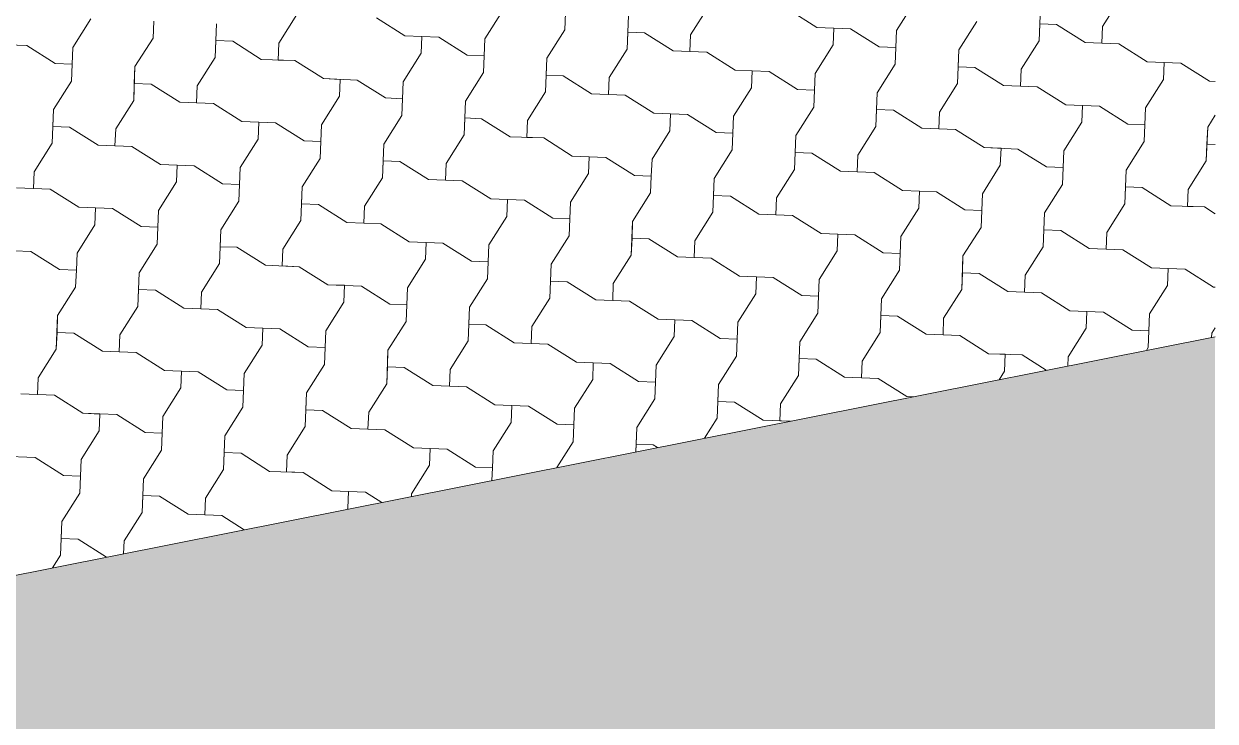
# Model space of a CAD drawing. Header units: metres. Extents: x -111189 to -108577, y -72951 to -72647.
# Drawn here: x -110723.061 to -110721.233, y -72941.344 to -72940.274 of the extents above; entities that cross this region are included whole.
import ezdxf

# ---------------------------------------------------------------- set-up
doc = ezdxf.new("R2010")
doc.units = ezdxf.units.M
doc.header["$MEASUREMENT"] = 0
doc.set_wipeout_variables(frame=1)
doc.linetypes.add('Dot & Dashed', pattern=[0.670278, 0.3175, -0.176389, 0, -0.176389])
doc.linetypes.add('Wipeout_Contour', pattern=[1, 0, -1])
for name, color, linetype in [('Planta Piso -1_1_0', 7, 'Continuous'), ('Planta Piso -1_1_01 - TERRENO PROPOSTO', 7, 'Continuous'), ('Planta Piso -1_1_02 - ESTRADAS', 7, 'Continuous'), ('Planta Piso -1_1_02 - PASSEIOS', 7, 'Continuous')]:
    doc.layers.add(name, color=color, linetype=linetype)

# ---------------------------------------------------------------- blocks, each defined once
blk = doc.blocks.new('*X139', base_point=(-110755.4355, -72968.689))
at = {"layer": 'Planta Piso -1_1_02 - PASSEIOS', "color": 253, "linetype": 'Continuous', "lineweight": 9, "ltscale": 1000}
for p, q in [((-110721.4054, -72940.2775), (-110721.3778, -72940.2337)), ((-110721.4054, -72940.2775), (-110721.3778, -72940.2337)), ((-110722.3539, -72940.2968), (-110722.3263, -72940.253)), ((-110722.0378, -72940.2903), (-110722.0101, -72940.2466)), ((-110722.0378, -72940.2903), (-110722.0101, -72940.2466)), ((-110721.8878, -72940.2514), (-110721.844, -72940.2791)), ((-110721.8878, -72940.2514), (-110721.844, -72940.2791)), ((-110721.7216, -72940.2839), (-110721.694, -72940.2401)), ((-110721.503, -72940.2995), (-110721.5009, -72940.2478)), ((-110721.5009, -72940.2478), (-110721.502, -72940.2736)), ((-110722.9863, -72940.3097), (-110722.9586, -72940.2659)), ((-110722.8631, -72940.2956), (-110722.8621, -72940.2697)), ((-110722.8631, -72940.2956), (-110722.8621, -72940.2697)), ((-110722.6701, -72940.3032), (-110722.6425, -72940.2595)), ((-110722.6701, -72940.3032), (-110722.6425, -72940.2595)), ((-110722.5201, -72940.2643), (-110722.4763, -72940.2919)), ((-110722.5201, -72940.2643), (-110722.4763, -72940.2919)), ((-110722.2308, -72940.2827), (-110722.2298, -72940.2568)), ((-110722.2308, -72940.2827), (-110722.2298, -72940.2568)), ((-110722.1353, -72940.3124), (-110722.1333, -72940.2607)), ((-110722.1333, -72940.2607), (-110722.1343, -72940.2865)), ((-110721.6261, -72940.3136), (-110721.5985, -72940.2698)), ((-110721.6261, -72940.3136), (-110721.5985, -72940.2698)), ((-110722.7676, -72940.3253), (-110722.7656, -72940.2735)), ((-110722.7656, -72940.2735), (-110722.7666, -72940.2994)), ((-110722.2584, -72940.3265), (-110722.2308, -72940.2827)), ((-110722.2584, -72940.3265), (-110722.2308, -72940.2827)), ((-110722.1353, -72940.3124), (-110722.1343, -72940.2865)), ((-110722.1084, -72940.2875), (-110722.1343, -72940.2865)), ((-110722.1084, -72940.2875), (-110722.0647, -72940.3152)), ((-110721.844, -72940.2791), (-110721.8181, -72940.2801)), ((-110721.844, -72940.2791), (-110721.7923, -72940.2811)), ((-110721.8191, -72940.3059), (-110721.8181, -72940.2801)), ((-110721.7923, -72940.2811), (-110721.7485, -72940.3087)), ((-110721.7216, -72940.2839), (-110721.7226, -72940.3098)), ((-110721.503, -72940.2995), (-110721.502, -72940.2736)), ((-110721.4761, -72940.2747), (-110721.502, -72940.2736)), ((-110721.4761, -72940.2747), (-110721.4323, -72940.3023)), ((-110721.4054, -72940.2775), (-110721.4065, -72940.3033)), ((-110721.4054, -72940.2775), (-110721.4065, -72940.3033)), ((-110723.1086, -72940.3048), (-110723.0569, -72940.3069)), ((-110723.0569, -72940.3069), (-110723.0131, -72940.3345)), ((-110722.8908, -72940.3393), (-110722.8631, -72940.2956)), ((-110722.8908, -72940.3393), (-110722.8631, -72940.2956)), ((-110722.7676, -72940.3253), (-110722.7666, -72940.2994)), ((-110722.7407, -72940.3004), (-110722.7666, -72940.2994)), ((-110722.7407, -72940.3004), (-110722.697, -72940.3281)), ((-110722.6701, -72940.3032), (-110722.6711, -72940.3291)), ((-110722.6701, -72940.3032), (-110722.6711, -72940.3291)), ((-110722.4763, -72940.2919), (-110722.4504, -72940.293)), ((-110722.4763, -72940.2919), (-110722.4246, -72940.294)), ((-110722.4515, -72940.3188), (-110722.4504, -72940.293)), ((-110722.4246, -72940.294), (-110722.3808, -72940.3216)), ((-110722.3539, -72940.2968), (-110722.355, -72940.3226)), ((-110722.0378, -72940.2903), (-110722.0388, -72940.3162)), ((-110722.0378, -72940.2903), (-110722.0388, -72940.3162)), ((-110721.8468, -72940.3497), (-110721.8191, -72940.3059)), ((-110721.5306, -72940.3433), (-110721.503, -72940.2995)), ((-110721.5306, -72940.3433), (-110721.503, -72940.2995)), ((-110721.4323, -72940.3023), (-110721.3806, -72940.3044)), ((-110721.3806, -72940.3044), (-110721.4065, -72940.3033)), ((-110721.3806, -72940.3044), (-110721.3368, -72940.332)), ((-110721.3806, -72940.3044), (-110721.3368, -72940.332)), ((-110722.9863, -72940.3097), (-110722.9873, -72940.3355)), ((-110722.7953, -72940.369), (-110722.7676, -72940.3253)), ((-110722.7953, -72940.369), (-110722.7676, -72940.3253)), ((-110722.4791, -72940.3626), (-110722.4515, -72940.3188)), ((-110722.3808, -72940.3216), (-110722.355, -72940.3226)), ((-110722.356, -72940.3485), (-110722.355, -72940.3226)), ((-110722.356, -72940.3485), (-110722.355, -72940.3226)), ((-110722.2605, -72940.3782), (-110722.2584, -72940.3265)), ((-110722.2584, -72940.3265), (-110722.2595, -72940.3523)), ((-110722.1629, -72940.3562), (-110722.1353, -72940.3124)), ((-110722.1629, -72940.3562), (-110722.1353, -72940.3124)), ((-110722.0647, -72940.3152), (-110722.0129, -72940.3172)), ((-110722.0129, -72940.3172), (-110722.0388, -72940.3162)), ((-110722.0129, -72940.3172), (-110721.9692, -72940.3449)), ((-110722.0129, -72940.3172), (-110721.9692, -72940.3449)), ((-110721.7485, -72940.3087), (-110721.7226, -72940.3098)), ((-110721.7237, -72940.3356), (-110721.7226, -72940.3098)), ((-110721.7237, -72940.3356), (-110721.7226, -72940.3098)), ((-110721.6282, -72940.3653), (-110721.6261, -72940.3136)), ((-110721.6261, -72940.3136), (-110721.6271, -72940.3395)), ((-110723.0131, -72940.3345), (-110722.9873, -72940.3355)), ((-110722.9883, -72940.3614), (-110722.9873, -72940.3355)), ((-110722.9883, -72940.3614), (-110722.9873, -72940.3355)), ((-110722.8928, -72940.3911), (-110722.8908, -72940.3393)), ((-110722.8908, -72940.3393), (-110722.8918, -72940.3652)), ((-110722.697, -72940.3281), (-110722.6453, -72940.3301)), ((-110722.6453, -72940.3301), (-110722.6711, -72940.3291)), ((-110722.6453, -72940.3301), (-110722.6015, -72940.3577)), ((-110722.6453, -72940.3301), (-110722.6015, -72940.3577)), ((-110721.9692, -72940.3449), (-110721.9433, -72940.3459)), ((-110721.9692, -72940.3449), (-110721.9174, -72940.3469)), ((-110721.7513, -72940.3794), (-110721.7237, -72940.3356)), ((-110721.7513, -72940.3794), (-110721.7237, -72940.3356)), ((-110721.6282, -72940.3653), (-110721.6271, -72940.3395)), ((-110721.6013, -72940.3405), (-110721.6271, -72940.3395)), ((-110721.6013, -72940.3405), (-110721.5575, -72940.3681)), ((-110721.5306, -72940.3433), (-110721.5316, -72940.3691)), ((-110721.5306, -72940.3433), (-110721.5316, -72940.3691)), ((-110721.3368, -72940.332), (-110721.311, -72940.333)), ((-110721.3368, -72940.332), (-110721.2851, -72940.334)), ((-110721.312, -72940.3589), (-110721.311, -72940.333)), ((-110721.2851, -72940.334), (-110721.2413, -72940.3617)), ((-110723.0159, -72940.4052), (-110722.9883, -72940.3614)), ((-110723.0159, -72940.4052), (-110722.9883, -72940.3614)), ((-110722.6015, -72940.3577), (-110722.5756, -72940.3588)), ((-110722.6015, -72940.3577), (-110722.5498, -72940.3598)), ((-110722.5766, -72940.3846), (-110722.5756, -72940.3588)), ((-110722.5498, -72940.3598), (-110722.506, -72940.3874)), ((-110722.4791, -72940.3626), (-110722.4801, -72940.3885)), ((-110722.3836, -72940.3923), (-110722.356, -72940.3485)), ((-110722.3836, -72940.3923), (-110722.356, -72940.3485)), ((-110722.2605, -72940.3782), (-110722.2595, -72940.3523)), ((-110722.2336, -72940.3534), (-110722.2595, -72940.3523)), ((-110722.2336, -72940.3534), (-110722.1898, -72940.381)), ((-110722.1629, -72940.3562), (-110722.164, -72940.382)), ((-110722.1629, -72940.3562), (-110722.164, -72940.382)), ((-110721.9443, -72940.3718), (-110721.9433, -72940.3459)), ((-110721.9174, -72940.3469), (-110721.8737, -72940.3746)), ((-110721.8468, -72940.3497), (-110721.8478, -72940.3756)), ((-110721.3396, -72940.4026), (-110721.312, -72940.3589)), ((-110721.2413, -72940.3617), (-110721.2326, -72940.362)), ((-110722.8928, -72940.3911), (-110722.8918, -72940.3652)), ((-110722.8659, -72940.3662), (-110722.8918, -72940.3652)), ((-110722.8659, -72940.3662), (-110722.8222, -72940.3939)), ((-110722.7953, -72940.369), (-110722.7963, -72940.3949)), ((-110722.7953, -72940.369), (-110722.7963, -72940.3949)), ((-110722.2881, -72940.422), (-110722.2605, -72940.3782)), ((-110722.2881, -72940.422), (-110722.2605, -72940.3782)), ((-110722.1898, -72940.381), (-110722.1381, -72940.383)), ((-110721.972, -72940.4155), (-110721.9443, -72940.3718)), ((-110721.8737, -72940.3746), (-110721.8478, -72940.3756)), ((-110721.8488, -72940.4014), (-110721.8478, -72940.3756)), ((-110721.8488, -72940.4014), (-110721.8478, -72940.3756)), ((-110721.7533, -72940.4311), (-110721.7513, -72940.3794)), ((-110721.7513, -72940.3794), (-110721.7523, -72940.4053)), ((-110721.6558, -72940.4091), (-110721.6282, -72940.3653)), ((-110721.6558, -72940.4091), (-110721.6282, -72940.3653)), ((-110721.5575, -72940.3681), (-110721.5058, -72940.3702)), ((-110721.5058, -72940.3702), (-110721.5316, -72940.3691)), ((-110721.5058, -72940.3702), (-110721.462, -72940.3978)), ((-110721.5058, -72940.3702), (-110721.462, -72940.3978)), ((-110722.9204, -72940.4348), (-110722.8928, -72940.3911)), ((-110722.9204, -72940.4348), (-110722.8928, -72940.3911)), ((-110722.8222, -72940.3939), (-110722.7704, -72940.3959)), ((-110722.7704, -72940.3959), (-110722.7963, -72940.3949)), ((-110722.7704, -72940.3959), (-110722.7267, -72940.4236)), ((-110722.7704, -72940.3959), (-110722.7267, -72940.4236)), ((-110722.6043, -72940.4284), (-110722.5766, -72940.3846)), ((-110722.506, -72940.3874), (-110722.4801, -72940.3885)), ((-110722.4812, -72940.4143), (-110722.4801, -72940.3885)), ((-110722.4812, -72940.4143), (-110722.4801, -72940.3885)), ((-110722.3857, -72940.444), (-110722.3836, -72940.3923)), ((-110722.3836, -72940.3923), (-110722.3846, -72940.4181)), ((-110722.1381, -72940.383), (-110722.164, -72940.382)), ((-110722.1381, -72940.383), (-110722.0943, -72940.4107)), ((-110722.1381, -72940.383), (-110722.0943, -72940.4107)), ((-110721.462, -72940.3978), (-110721.4362, -72940.3988)), ((-110721.462, -72940.3978), (-110721.4103, -72940.3998)), ((-110721.4372, -72940.4247), (-110721.4362, -72940.3988)), ((-110723.018, -72940.4569), (-110723.0159, -72940.4052)), ((-110723.0159, -72940.4052), (-110723.017, -72940.431)), ((-110722.5088, -72940.4581), (-110722.4812, -72940.4143)), ((-110722.5088, -72940.4581), (-110722.4812, -72940.4143)), ((-110722.0943, -72940.4107), (-110722.0685, -72940.4117)), ((-110722.0943, -72940.4107), (-110722.0426, -72940.4127)), ((-110722.0695, -72940.4376), (-110722.0685, -72940.4117)), ((-110722.0426, -72940.4127), (-110721.9988, -72940.4404)), ((-110721.972, -72940.4155), (-110721.973, -72940.4414)), ((-110721.8765, -72940.4452), (-110721.8488, -72940.4014)), ((-110721.8765, -72940.4452), (-110721.8488, -72940.4014)), ((-110721.7533, -72940.4311), (-110721.7523, -72940.4053)), ((-110721.7265, -72940.4063), (-110721.7523, -72940.4053)), ((-110721.7265, -72940.4063), (-110721.6827, -72940.4339)), ((-110721.6558, -72940.4091), (-110721.6568, -72940.4349)), ((-110721.6558, -72940.4091), (-110721.6568, -72940.4349)), ((-110721.4103, -72940.3998), (-110721.3665, -72940.4275)), ((-110721.3396, -72940.4026), (-110721.3407, -72940.4285)), ((-110721.2441, -72940.4323), (-110721.2326, -72940.414)), ((-110721.2441, -72940.4323), (-110721.2326, -72940.414)), ((-110723.018, -72940.4569), (-110723.017, -72940.431)), ((-110722.9911, -72940.432), (-110723.017, -72940.431)), ((-110722.9911, -72940.432), (-110722.9473, -72940.4597)), ((-110722.9204, -72940.4348), (-110722.9215, -72940.4607)), ((-110722.9204, -72940.4348), (-110722.9215, -72940.4607)), ((-110722.7267, -72940.4236), (-110722.7008, -72940.4246)), ((-110722.7267, -72940.4236), (-110722.6749, -72940.4256)), ((-110722.7018, -72940.4504), (-110722.7008, -72940.4246)), ((-110722.6749, -72940.4256), (-110722.6312, -72940.4532)), ((-110722.6043, -72940.4284), (-110722.6053, -72940.4543)), ((-110722.3857, -72940.444), (-110722.3846, -72940.4181)), ((-110722.3588, -72940.4192), (-110722.3846, -72940.4181)), ((-110722.3588, -72940.4192), (-110722.315, -72940.4468)), ((-110722.2881, -72940.422), (-110722.2891, -72940.4478)), ((-110722.2881, -72940.422), (-110722.2891, -72940.4478)), ((-110721.781, -72940.4749), (-110721.7533, -72940.4311)), ((-110721.781, -72940.4749), (-110721.7533, -72940.4311)), ((-110721.6827, -72940.4339), (-110721.631, -72940.436)), ((-110721.631, -72940.436), (-110721.6568, -72940.4349)), ((-110721.631, -72940.436), (-110721.5872, -72940.4636)), ((-110721.631, -72940.436), (-110721.5872, -72940.4636)), ((-110721.4648, -72940.4685), (-110721.4372, -72940.4247)), ((-110721.3665, -72940.4275), (-110721.3407, -72940.4285)), ((-110721.3417, -72940.4544), (-110721.3407, -72940.4285)), ((-110721.3417, -72940.4544), (-110721.3407, -72940.4285)), ((-110721.2462, -72940.4841), (-110721.2441, -72940.4323)), ((-110721.2441, -72940.4323), (-110721.2452, -72940.4582)), ((-110722.7295, -72940.4942), (-110722.7018, -72940.4504)), ((-110722.6312, -72940.4532), (-110722.6053, -72940.4543)), ((-110722.6063, -72940.4801), (-110722.6053, -72940.4543)), ((-110722.6063, -72940.4801), (-110722.6053, -72940.4543)), ((-110722.4133, -72940.4878), (-110722.3857, -72940.444)), ((-110722.4133, -72940.4878), (-110722.3857, -72940.444)), ((-110722.315, -72940.4468), (-110722.2633, -72940.4488)), ((-110722.2633, -72940.4488), (-110722.2891, -72940.4478)), ((-110722.2633, -72940.4488), (-110722.2195, -72940.4765)), ((-110722.2633, -72940.4488), (-110722.2195, -72940.4765)), ((-110722.0971, -72940.4813), (-110722.0695, -72940.4376)), ((-110721.9988, -72940.4404), (-110721.973, -72940.4414)), ((-110721.974, -72940.4672), (-110721.973, -72940.4414)), ((-110721.974, -72940.4672), (-110721.973, -72940.4414)), ((-110721.8785, -72940.4969), (-110721.8765, -72940.4452)), ((-110721.8765, -72940.4452), (-110721.8775, -72940.4711)), ((-110721.3693, -72940.4981), (-110721.3417, -72940.4544)), ((-110721.3693, -72940.4981), (-110721.3417, -72940.4544)), ((-110723.0456, -72940.5006), (-110723.018, -72940.4569)), ((-110723.0456, -72940.5006), (-110723.018, -72940.4569)), ((-110722.9473, -72940.4597), (-110722.8956, -72940.4617)), ((-110722.8956, -72940.4617), (-110722.9215, -72940.4607)), ((-110722.8956, -72940.4617), (-110722.8518, -72940.4894)), ((-110722.8956, -72940.4617), (-110722.8518, -72940.4894)), ((-110722.5108, -72940.5098), (-110722.5088, -72940.4581)), ((-110722.5088, -72940.4581), (-110722.5098, -72940.4839)), ((-110722.0016, -72940.511), (-110721.974, -72940.4672)), ((-110722.0016, -72940.511), (-110721.974, -72940.4672)), ((-110721.8785, -72940.4969), (-110721.8775, -72940.4711)), ((-110721.8516, -72940.4721), (-110721.8775, -72940.4711)), ((-110721.8516, -72940.4721), (-110721.8079, -72940.4997)), ((-110721.5872, -72940.4636), (-110721.5613, -72940.4646)), ((-110721.5872, -72940.4636), (-110721.5355, -72940.4657)), ((-110721.5624, -72940.4905), (-110721.5613, -72940.4646)), ((-110721.5355, -72940.4657), (-110721.4917, -72940.4933)), ((-110721.4648, -72940.4685), (-110721.4658, -72940.4943)), ((-110721.2462, -72940.4841), (-110721.2452, -72940.4582)), ((-110721.2326, -72940.4587), (-110721.2452, -72940.4582)), ((-110722.8518, -72940.4894), (-110722.826, -72940.4904)), ((-110722.8518, -72940.4894), (-110722.8001, -72940.4914)), ((-110722.827, -72940.5162), (-110722.826, -72940.4904)), ((-110722.634, -72940.5239), (-110722.6063, -72940.4801)), ((-110722.634, -72940.5239), (-110722.6063, -72940.4801)), ((-110722.5108, -72940.5098), (-110722.5098, -72940.4839)), ((-110722.484, -72940.485), (-110722.5098, -72940.4839)), ((-110722.484, -72940.485), (-110722.4402, -72940.5126)), ((-110722.4133, -72940.4878), (-110722.4143, -72940.5136)), ((-110722.4133, -72940.4878), (-110722.4143, -72940.5136)), ((-110722.2195, -72940.4765), (-110722.1937, -72940.4775)), ((-110722.2195, -72940.4765), (-110722.1678, -72940.4785)), ((-110722.1947, -72940.5034), (-110722.1937, -72940.4775)), ((-110722.1678, -72940.4785), (-110722.124, -72940.5062)), ((-110722.0971, -72940.4813), (-110722.0982, -72940.5072)), ((-110721.781, -72940.4749), (-110721.782, -72940.5008)), ((-110721.781, -72940.4749), (-110721.782, -72940.5008)), ((-110721.59, -72940.5343), (-110721.5624, -72940.4905)), ((-110721.2738, -72940.5278), (-110721.2462, -72940.4841)), ((-110721.2738, -72940.5278), (-110721.2462, -72940.4841)), ((-110723.0456, -72940.5006), (-110723.0466, -72940.5265)), ((-110723.0456, -72940.5006), (-110723.0466, -72940.5265)), ((-110722.8001, -72940.4914), (-110722.7563, -72940.519)), ((-110722.7295, -72940.4942), (-110722.7305, -72940.5201)), ((-110722.2223, -72940.5471), (-110722.1947, -72940.5034)), ((-110722.124, -72940.5062), (-110722.0982, -72940.5072)), ((-110722.0992, -72940.5331), (-110722.0982, -72940.5072)), ((-110722.0992, -72940.5331), (-110722.0982, -72940.5072)), ((-110721.9062, -72940.5407), (-110721.8785, -72940.4969)), ((-110721.9062, -72940.5407), (-110721.8785, -72940.4969)), ((-110721.8079, -72940.4997), (-110721.7561, -72940.5018)), ((-110721.7561, -72940.5018), (-110721.782, -72940.5008)), ((-110721.7561, -72940.5018), (-110721.7124, -72940.5294)), ((-110721.7561, -72940.5018), (-110721.7124, -72940.5294)), ((-110721.4917, -72940.4933), (-110721.4658, -72940.4943)), ((-110721.4669, -72940.5202), (-110721.4658, -72940.4943)), ((-110721.4669, -72940.5202), (-110721.4658, -72940.4943)), ((-110721.3714, -72940.5499), (-110721.3693, -72940.4981)), ((-110721.3693, -72940.4981), (-110721.3703, -72940.524)), ((-110723.0725, -72940.5255), (-110723.0208, -72940.5275)), ((-110723.0208, -72940.5275), (-110723.0466, -72940.5265)), ((-110723.0208, -72940.5275), (-110722.977, -72940.5552)), ((-110723.0208, -72940.5275), (-110722.977, -72940.5552)), ((-110722.8546, -72940.56), (-110722.827, -72940.5162)), ((-110722.7563, -72940.519), (-110722.7305, -72940.5201)), ((-110722.7315, -72940.5459), (-110722.7305, -72940.5201)), ((-110722.7315, -72940.5459), (-110722.7305, -72940.5201)), ((-110722.636, -72940.5756), (-110722.634, -72940.5239)), ((-110722.634, -72940.5239), (-110722.635, -72940.5498)), ((-110722.5385, -72940.5536), (-110722.5108, -72940.5098)), ((-110722.5385, -72940.5536), (-110722.5108, -72940.5098)), ((-110722.4402, -72940.5126), (-110722.3885, -72940.5147)), ((-110722.3885, -72940.5147), (-110722.4143, -72940.5136)), ((-110722.3885, -72940.5147), (-110722.3447, -72940.5423)), ((-110722.3885, -72940.5147), (-110722.3447, -72940.5423)), ((-110722.0037, -72940.5627), (-110722.0016, -72940.511)), ((-110722.0016, -72940.511), (-110722.0027, -72940.5369)), ((-110721.4945, -72940.5639), (-110721.4669, -72940.5202)), ((-110721.4945, -72940.5639), (-110721.4669, -72940.5202)), ((-110721.3714, -72940.5499), (-110721.3703, -72940.524)), ((-110721.3445, -72940.525), (-110721.3703, -72940.524)), ((-110721.3445, -72940.525), (-110721.3007, -72940.5527)), ((-110721.2738, -72940.5278), (-110721.2749, -72940.5537)), ((-110721.2738, -72940.5278), (-110721.2749, -72940.5537)), ((-110722.7591, -72940.5897), (-110722.7315, -72940.5459)), ((-110722.7591, -72940.5897), (-110722.7315, -72940.5459)), ((-110722.3447, -72940.5423), (-110722.3188, -72940.5433)), ((-110722.3447, -72940.5423), (-110722.293, -72940.5443)), ((-110722.3199, -72940.5692), (-110722.3188, -72940.5433)), ((-110722.293, -72940.5443), (-110722.2492, -72940.572)), ((-110722.1268, -72940.5768), (-110722.0992, -72940.5331)), ((-110722.1268, -72940.5768), (-110722.0992, -72940.5331)), ((-110722.0037, -72940.5627), (-110722.0027, -72940.5369)), ((-110721.9768, -72940.5379), (-110722.0027, -72940.5369)), ((-110721.9768, -72940.5379), (-110721.933, -72940.5655)), ((-110721.9062, -72940.5407), (-110721.9072, -72940.5666)), ((-110721.9062, -72940.5407), (-110721.9072, -72940.5666)), ((-110721.7124, -72940.5294), (-110721.6865, -72940.5304)), ((-110721.7124, -72940.5294), (-110721.6606, -72940.5315)), ((-110721.6875, -72940.5563), (-110721.6865, -72940.5304)), ((-110721.6606, -72940.5315), (-110721.6169, -72940.5591)), ((-110721.59, -72940.5343), (-110721.591, -72940.5601)), ((-110722.977, -72940.5552), (-110722.9512, -72940.5562)), ((-110722.977, -72940.5552), (-110722.9253, -72940.5572)), ((-110722.9522, -72940.5821), (-110722.9512, -72940.5562)), ((-110722.9253, -72940.5572), (-110722.8815, -72940.5848)), ((-110722.8546, -72940.56), (-110722.8557, -72940.5859)), ((-110722.636, -72940.5756), (-110722.635, -72940.5498)), ((-110722.6091, -72940.5508), (-110722.635, -72940.5498)), ((-110722.6091, -72940.5508), (-110722.5654, -72940.5784)), ((-110722.5385, -72940.5536), (-110722.5395, -72940.5794)), ((-110722.5385, -72940.5536), (-110722.5395, -72940.5794)), ((-110722.2223, -72940.5471), (-110722.2233, -72940.573)), ((-110722.0313, -72940.6065), (-110722.0037, -72940.5627)), ((-110722.0313, -72940.6065), (-110722.0037, -72940.5627)), ((-110721.7152, -72940.6001), (-110721.6875, -72940.5563)), ((-110721.6169, -72940.5591), (-110721.591, -72940.5601)), ((-110721.592, -72940.586), (-110721.591, -72940.5601)), ((-110721.592, -72940.586), (-110721.591, -72940.5601)), ((-110721.4965, -72940.6157), (-110721.4945, -72940.5639)), ((-110721.4945, -72940.5639), (-110721.4955, -72940.5898)), ((-110721.399, -72940.5936), (-110721.3714, -72940.5499)), ((-110721.399, -72940.5936), (-110721.3714, -72940.5499)), ((-110721.3007, -72940.5527), (-110721.249, -72940.5547)), ((-110721.249, -72940.5547), (-110721.2749, -72940.5537)), ((-110721.249, -72940.5547), (-110721.2326, -72940.5651)), ((-110721.249, -72940.5547), (-110721.2326, -72940.5651)), ((-110722.9798, -72940.6258), (-110722.9522, -72940.5821)), ((-110722.6637, -72940.6194), (-110722.636, -72940.5756)), ((-110722.6637, -72940.6194), (-110722.636, -72940.5756)), ((-110722.5654, -72940.5784), (-110722.5136, -72940.5805)), ((-110722.5136, -72940.5805), (-110722.5395, -72940.5794)), ((-110722.5136, -72940.5805), (-110722.4699, -72940.6081)), ((-110722.5136, -72940.5805), (-110722.4699, -72940.6081)), ((-110722.3475, -72940.6129), (-110722.3199, -72940.5692)), ((-110722.2492, -72940.572), (-110722.2233, -72940.573)), ((-110722.2244, -72940.5989), (-110722.2233, -72940.573)), ((-110722.2244, -72940.5989), (-110722.2233, -72940.573)), ((-110722.1289, -72940.6285), (-110722.1268, -72940.5768)), ((-110722.1268, -72940.5768), (-110722.1278, -72940.6027)), ((-110721.933, -72940.5655), (-110721.8813, -72940.5676)), ((-110721.8813, -72940.5676), (-110721.9072, -72940.5666)), ((-110721.8813, -72940.5676), (-110721.8375, -72940.5952)), ((-110721.8813, -72940.5676), (-110721.8375, -72940.5952)), ((-110722.8815, -72940.5848), (-110722.8557, -72940.5859)), ((-110722.8567, -72940.6117), (-110722.8557, -72940.5859)), ((-110722.8567, -72940.6117), (-110722.8557, -72940.5859)), ((-110722.7612, -72940.6414), (-110722.7591, -72940.5897)), ((-110722.7591, -72940.5897), (-110722.7602, -72940.6156)), ((-110722.252, -72940.6426), (-110722.2244, -72940.5989)), ((-110722.252, -72940.6426), (-110722.2244, -72940.5989)), ((-110721.8375, -72940.5952), (-110721.8117, -72940.5962)), ((-110721.8375, -72940.5952), (-110721.7858, -72940.5973)), ((-110721.8127, -72940.6221), (-110721.8117, -72940.5962)), ((-110721.7858, -72940.5973), (-110721.7421, -72940.6249)), ((-110721.7152, -72940.6001), (-110721.7162, -72940.6259)), ((-110721.6197, -72940.6298), (-110721.592, -72940.586)), ((-110721.6197, -72940.6298), (-110721.592, -72940.586)), ((-110721.4965, -72940.6157), (-110721.4955, -72940.5898)), ((-110721.4697, -72940.5908), (-110721.4955, -72940.5898)), ((-110721.4697, -72940.5908), (-110721.4259, -72940.6185)), ((-110721.399, -72940.5936), (-110721.4, -72940.6195)), ((-110721.399, -72940.5936), (-110721.4, -72940.6195)), ((-110722.8843, -72940.6555), (-110722.8567, -72940.6117)), ((-110722.8843, -72940.6555), (-110722.8567, -72940.6117)), ((-110722.7612, -72940.6414), (-110722.7602, -72940.6156)), ((-110722.7343, -72940.6166), (-110722.7602, -72940.6156)), ((-110722.7343, -72940.6166), (-110722.6905, -72940.6442)), ((-110722.4699, -72940.6081), (-110722.444, -72940.6091)), ((-110722.4699, -72940.6081), (-110722.4181, -72940.6101)), ((-110722.445, -72940.635), (-110722.444, -72940.6091)), ((-110722.4181, -72940.6101), (-110722.3744, -72940.6378)), ((-110722.3475, -72940.6129), (-110722.3485, -72940.6388)), ((-110722.1289, -72940.6285), (-110722.1278, -72940.6027)), ((-110722.102, -72940.6037), (-110722.1278, -72940.6027)), ((-110722.102, -72940.6037), (-110722.0582, -72940.6313)), ((-110722.0313, -72940.6065), (-110722.0324, -72940.6324)), ((-110722.0313, -72940.6065), (-110722.0324, -72940.6324)), ((-110721.5242, -72940.6594), (-110721.4965, -72940.6157)), ((-110721.5242, -72940.6594), (-110721.4965, -72940.6157)), ((-110721.4259, -72940.6185), (-110721.3742, -72940.6205)), ((-110723.1022, -72940.621), (-110723.0505, -72940.623)), ((-110723.0505, -72940.623), (-110723.0067, -72940.6507)), ((-110722.9798, -72940.6258), (-110722.9808, -72940.6517)), ((-110722.6637, -72940.6194), (-110722.6647, -72940.6452)), ((-110722.6637, -72940.6194), (-110722.6647, -72940.6452)), ((-110722.4727, -72940.6788), (-110722.445, -72940.635)), ((-110722.1565, -72940.6723), (-110722.1289, -72940.6285)), ((-110722.1565, -72940.6723), (-110722.1289, -72940.6285)), ((-110722.0582, -72940.6313), (-110722.0065, -72940.6334)), ((-110722.0065, -72940.6334), (-110722.0324, -72940.6324)), ((-110722.0065, -72940.6334), (-110721.9627, -72940.661)), ((-110722.0065, -72940.6334), (-110721.9627, -72940.661)), ((-110721.8403, -72940.6659), (-110721.8127, -72940.6221)), ((-110721.7421, -72940.6249), (-110721.7162, -72940.6259)), ((-110721.7172, -72940.6518), (-110721.7162, -72940.6259)), ((-110721.7172, -72940.6518), (-110721.7162, -72940.6259)), ((-110721.6217, -72940.6815), (-110721.6197, -72940.6298)), ((-110721.6197, -72940.6298), (-110721.6207, -72940.6556)), ((-110721.3742, -72940.6205), (-110721.4, -72940.6195)), ((-110721.3742, -72940.6205), (-110721.3304, -72940.6482)), ((-110721.3742, -72940.6205), (-110721.3304, -72940.6482)), ((-110723.0067, -72940.6507), (-110722.9808, -72940.6517)), ((-110722.9819, -72940.6775), (-110722.9808, -72940.6517)), ((-110722.9819, -72940.6775), (-110722.9808, -72940.6517)), ((-110722.8864, -72940.7072), (-110722.8843, -72940.6555)), ((-110722.8843, -72940.6555), (-110722.8854, -72940.6814)), ((-110722.7888, -72940.6852), (-110722.7612, -72940.6414)), ((-110722.7888, -72940.6852), (-110722.7612, -72940.6414)), ((-110722.6905, -72940.6442), (-110722.6388, -72940.6463)), ((-110722.6388, -72940.6463), (-110722.6647, -72940.6452)), ((-110722.6388, -72940.6463), (-110722.595, -72940.6739)), ((-110722.6388, -72940.6463), (-110722.595, -72940.6739)), ((-110722.3744, -72940.6378), (-110722.3485, -72940.6388)), ((-110722.3495, -72940.6647), (-110722.3485, -72940.6388)), ((-110722.3495, -72940.6647), (-110722.3485, -72940.6388)), ((-110722.2541, -72940.6944), (-110722.252, -72940.6426)), ((-110722.252, -72940.6426), (-110722.253, -72940.6685)), ((-110721.7449, -72940.6956), (-110721.7172, -72940.6518)), ((-110721.7449, -72940.6956), (-110721.7172, -72940.6518)), ((-110721.6217, -72940.6815), (-110721.6207, -72940.6556)), ((-110721.5948, -72940.6566), (-110721.6207, -72940.6556)), ((-110721.3304, -72940.6482), (-110721.3045, -72940.6492)), ((-110721.3304, -72940.6482), (-110721.2787, -72940.6502)), ((-110721.3056, -72940.675), (-110721.3045, -72940.6492)), ((-110721.2787, -72940.6502), (-110721.2349, -72940.6778)), ((-110722.595, -72940.6739), (-110722.5692, -72940.6749)), ((-110722.595, -72940.6739), (-110722.5433, -72940.676)), ((-110722.3772, -72940.7084), (-110722.3495, -72940.6647)), ((-110722.3772, -72940.7084), (-110722.3495, -72940.6647)), ((-110722.2541, -72940.6944), (-110722.253, -72940.6685)), ((-110722.2272, -72940.6695), (-110722.253, -72940.6685)), ((-110722.2272, -72940.6695), (-110722.1834, -72940.6972)), ((-110722.1565, -72940.6723), (-110722.1575, -72940.6982)), ((-110722.1565, -72940.6723), (-110722.1575, -72940.6982)), ((-110721.9627, -72940.661), (-110721.9369, -72940.6621)), ((-110721.9627, -72940.661), (-110721.911, -72940.6631)), ((-110721.9379, -72940.6879), (-110721.9369, -72940.6621)), ((-110721.911, -72940.6631), (-110721.8672, -72940.6907)), ((-110721.8403, -72940.6659), (-110721.8414, -72940.6917)), ((-110721.5948, -72940.6566), (-110721.5511, -72940.6843)), ((-110721.5242, -72940.6594), (-110721.5252, -72940.6853)), ((-110721.5242, -72940.6594), (-110721.5252, -72940.6853)), ((-110723.0095, -72940.7213), (-110722.9819, -72940.6775)), ((-110723.0095, -72940.7213), (-110722.9819, -72940.6775)), ((-110722.8864, -72940.7072), (-110722.8854, -72940.6814)), ((-110722.8595, -72940.6824), (-110722.8854, -72940.6814)), ((-110722.8595, -72940.6824), (-110722.8157, -72940.71)), ((-110722.7888, -72940.6852), (-110722.7899, -72940.7111)), ((-110722.7888, -72940.6852), (-110722.7899, -72940.7111)), ((-110722.5702, -72940.7008), (-110722.5692, -72940.6749)), ((-110722.5433, -72940.676), (-110722.4996, -72940.7036)), ((-110722.4727, -72940.6788), (-110722.4737, -72940.7046)), ((-110721.9655, -72940.7317), (-110721.9379, -72940.6879)), ((-110721.8672, -72940.6907), (-110721.8414, -72940.6917)), ((-110721.8424, -72940.7176), (-110721.8414, -72940.6917)), ((-110721.8424, -72940.7176), (-110721.8414, -72940.6917)), ((-110721.6494, -72940.7252), (-110721.6217, -72940.6815)), ((-110721.6494, -72940.7252), (-110721.6217, -72940.6815)), ((-110721.5511, -72940.6843), (-110721.4993, -72940.6863)), ((-110721.4993, -72940.6863), (-110721.5252, -72940.6853)), ((-110721.4993, -72940.6863), (-110721.4556, -72940.714)), ((-110721.4993, -72940.6863), (-110721.4556, -72940.714)), ((-110721.3332, -72940.7188), (-110721.3056, -72940.675)), ((-110721.2349, -72940.6778), (-110721.2326, -72940.6779)), ((-110722.914, -72940.751), (-110722.8864, -72940.7072)), ((-110722.914, -72940.751), (-110722.8864, -72940.7072)), ((-110722.8157, -72940.71), (-110722.764, -72940.7121)), ((-110722.5978, -72940.7446), (-110722.5702, -72940.7008)), ((-110722.4996, -72940.7036), (-110722.4737, -72940.7046)), ((-110722.4747, -72940.7305), (-110722.4737, -72940.7046)), ((-110722.4747, -72940.7305), (-110722.4737, -72940.7046)), ((-110722.3792, -72940.7602), (-110722.3772, -72940.7084)), ((-110722.3772, -72940.7084), (-110722.3782, -72940.7343)), ((-110722.2817, -72940.7381), (-110722.2541, -72940.6944)), ((-110722.2817, -72940.7381), (-110722.2541, -72940.6944)), ((-110722.1834, -72940.6972), (-110722.1317, -72940.6992)), ((-110722.1317, -72940.6992), (-110722.1575, -72940.6982)), ((-110722.1317, -72940.6992), (-110722.0879, -72940.7268)), ((-110722.1317, -72940.6992), (-110722.0879, -72940.7268)), ((-110721.7469, -72940.7473), (-110721.7449, -72940.6956)), ((-110721.7449, -72940.6956), (-110721.7459, -72940.7214)), ((-110723.0116, -72940.773), (-110723.0095, -72940.7213)), ((-110723.0095, -72940.7213), (-110723.0105, -72940.7472)), ((-110722.764, -72940.7121), (-110722.7899, -72940.7111)), ((-110722.764, -72940.7121), (-110722.7202, -72940.7397)), ((-110722.764, -72940.7121), (-110722.7202, -72940.7397)), ((-110722.0879, -72940.7268), (-110722.062, -72940.7279)), ((-110722.0879, -72940.7268), (-110722.0362, -72940.7289)), ((-110722.0631, -72940.7537), (-110722.062, -72940.7279)), ((-110722.0362, -72940.7289), (-110721.9924, -72940.7565)), ((-110721.87, -72940.7614), (-110721.8424, -72940.7176)), ((-110721.87, -72940.7614), (-110721.8424, -72940.7176)), ((-110721.7469, -72940.7473), (-110721.7459, -72940.7214)), ((-110721.72, -72940.7224), (-110721.7459, -72940.7214)), ((-110721.72, -72940.7224), (-110721.6762, -72940.7501)), ((-110721.6494, -72940.7252), (-110721.6504, -72940.7511)), ((-110721.6494, -72940.7252), (-110721.6504, -72940.7511)), ((-110721.4556, -72940.714), (-110721.4297, -72940.715)), ((-110721.4556, -72940.714), (-110721.4039, -72940.716)), ((-110721.4307, -72940.7408), (-110721.4297, -72940.715)), ((-110721.4039, -72940.716), (-110721.3601, -72940.7436)), ((-110721.3332, -72940.7188), (-110721.3342, -72940.7447)), ((-110723.0116, -72940.773), (-110723.0105, -72940.7472)), ((-110722.9847, -72940.7482), (-110723.0105, -72940.7472)), ((-110722.7202, -72940.7397), (-110722.6944, -72940.7407)), ((-110722.7202, -72940.7397), (-110722.6685, -72940.7418)), ((-110722.6954, -72940.7666), (-110722.6944, -72940.7407)), ((-110722.6685, -72940.7418), (-110722.6247, -72940.7694)), ((-110722.5978, -72940.7446), (-110722.5989, -72940.7704)), ((-110722.5024, -72940.7742), (-110722.4747, -72940.7305)), ((-110722.5024, -72940.7742), (-110722.4747, -72940.7305)), ((-110722.3792, -72940.7602), (-110722.3782, -72940.7343)), ((-110722.3523, -72940.7353), (-110722.3782, -72940.7343)), ((-110722.3523, -72940.7353), (-110722.3086, -72940.763)), ((-110722.2817, -72940.7381), (-110722.2827, -72940.764)), ((-110722.2817, -72940.7381), (-110722.2827, -72940.764)), ((-110721.9655, -72940.7317), (-110721.9665, -72940.7575)), ((-110721.7745, -72940.7911), (-110721.7469, -72940.7473)), ((-110721.7745, -72940.7911), (-110721.7469, -72940.7473)), ((-110721.4584, -72940.7846), (-110721.4307, -72940.7408)), ((-110721.3601, -72940.7436), (-110721.3342, -72940.7447)), ((-110721.3352, -72940.7705), (-110721.3342, -72940.7447)), ((-110721.3352, -72940.7705), (-110721.3342, -72940.7447)), ((-110721.2377, -72940.7485), (-110721.2326, -72940.7404)), ((-110721.2377, -72940.7485), (-110721.2326, -72940.7404)), ((-110722.9847, -72940.7482), (-110722.9409, -72940.7758)), ((-110722.914, -72940.751), (-110722.915, -72940.7769)), ((-110722.914, -72940.751), (-110722.915, -72940.7769)), ((-110722.4069, -72940.8039), (-110722.3792, -72940.7602)), ((-110722.4069, -72940.8039), (-110722.3792, -72940.7602)), ((-110722.3086, -72940.763), (-110722.2568, -72940.765)), ((-110722.2568, -72940.765), (-110722.2827, -72940.764)), ((-110722.2568, -72940.765), (-110722.2131, -72940.7926)), ((-110722.2568, -72940.765), (-110722.2131, -72940.7926)), ((-110722.0907, -72940.7975), (-110722.0631, -72940.7537)), ((-110721.9924, -72940.7565), (-110721.9665, -72940.7575)), ((-110721.9676, -72940.7834), (-110721.9665, -72940.7575)), ((-110721.9676, -72940.7834), (-110721.9665, -72940.7575)), ((-110721.8721, -72940.8131), (-110721.87, -72940.7614)), ((-110721.87, -72940.7614), (-110721.8711, -72940.7872)), ((-110721.6762, -72940.7501), (-110721.6245, -72940.7521)), ((-110721.6245, -72940.7521), (-110721.6504, -72940.7511)), ((-110721.6245, -72940.7521), (-110721.5808, -72940.7798)), ((-110721.6245, -72940.7521), (-110721.5808, -72940.7798)), ((-110721.238, -72940.7549), (-110721.2377, -72940.7485)), ((-110721.2377, -72940.7485), (-110721.238, -72940.7549)), ((-110723.0392, -72940.8168), (-110723.0116, -72940.773)), ((-110723.0392, -72940.8168), (-110723.0116, -72940.773)), ((-110722.9409, -72940.7758), (-110722.8892, -72940.7779)), ((-110722.8892, -72940.7779), (-110722.915, -72940.7769)), ((-110722.8892, -72940.7779), (-110722.8454, -72940.8055)), ((-110722.8892, -72940.7779), (-110722.8454, -72940.8055)), ((-110722.723, -72940.8104), (-110722.6954, -72940.7666)), ((-110722.6247, -72940.7694), (-110722.5989, -72940.7704)), ((-110722.5999, -72940.7963), (-110722.5989, -72940.7704)), ((-110722.5999, -72940.7963), (-110722.5989, -72940.7704)), ((-110722.5044, -72940.826), (-110722.5024, -72940.7742)), ((-110722.5024, -72940.7742), (-110722.5034, -72940.8001)), ((-110721.9952, -72940.8272), (-110721.9676, -72940.7834)), ((-110721.9952, -72940.8272), (-110721.9676, -72940.7834)), ((-110721.5808, -72940.7798), (-110721.5549, -72940.7808)), ((-110721.5808, -72940.7798), (-110721.529, -72940.7818)), ((-110721.5559, -72940.8067), (-110721.5549, -72940.7808)), ((-110721.529, -72940.7818), (-110721.4918, -72940.8053)), ((-110721.3379, -72940.7748), (-110721.3352, -72940.7705)), ((-110721.3379, -72940.7748), (-110721.3352, -72940.7705)), ((-110722.6275, -72940.8401), (-110722.5999, -72940.7963)), ((-110722.6275, -72940.8401), (-110722.5999, -72940.7963)), ((-110722.5044, -72940.826), (-110722.5034, -72940.8001)), ((-110722.4775, -72940.8011), (-110722.5034, -72940.8001)), ((-110722.4775, -72940.8011), (-110722.4337, -72940.8288)), ((-110722.2131, -72940.7926), (-110722.1872, -72940.7937)), ((-110722.2131, -72940.7926), (-110722.1614, -72940.7947)), ((-110722.1882, -72940.8195), (-110722.1872, -72940.7937)), ((-110722.1614, -72940.7947), (-110722.1176, -72940.8223)), ((-110722.0907, -72940.7975), (-110722.0917, -72940.8234)), ((-110721.8721, -72940.8131), (-110721.8711, -72940.7872)), ((-110721.8452, -72940.7883), (-110721.8711, -72940.7872)), ((-110721.8452, -72940.7883), (-110721.8014, -72940.8159)), ((-110721.7745, -72940.7911), (-110721.7756, -72940.8169)), ((-110721.7745, -72940.7911), (-110721.7756, -72940.8169)), ((-110721.4584, -72940.7846), (-110721.4589, -72940.7988)), ((-110723.0392, -72940.8168), (-110723.0402, -72940.8427)), ((-110723.0392, -72940.8168), (-110723.0402, -72940.8427)), ((-110722.8454, -72940.8055), (-110722.8195, -72940.8065)), ((-110722.8454, -72940.8055), (-110722.7937, -72940.8076)), ((-110722.8206, -72940.8324), (-110722.8195, -72940.8065)), ((-110722.7937, -72940.8076), (-110722.7499, -72940.8352)), ((-110722.723, -72940.8104), (-110722.7241, -72940.8362)), ((-110722.4069, -72940.8039), (-110722.4079, -72940.8298)), ((-110722.4069, -72940.8039), (-110722.4079, -72940.8298)), ((-110722.2159, -72940.8633), (-110722.1882, -72940.8195)), ((-110721.8997, -72940.8569), (-110721.8721, -72940.8131)), ((-110721.8997, -72940.8569), (-110721.8721, -72940.8131)), ((-110721.8014, -72940.8159), (-110721.7497, -72940.8179)), ((-110721.7497, -72940.8179), (-110721.7756, -72940.8169)), ((-110721.7497, -72940.8179), (-110721.7059, -72940.8456)), ((-110721.7497, -72940.8179), (-110721.7059, -72940.8456)), ((-110721.5642, -72940.8197), (-110721.5559, -72940.8067)), ((-110722.8482, -72940.8762), (-110722.8206, -72940.8324)), ((-110722.7499, -72940.8352), (-110722.7241, -72940.8362)), ((-110722.7251, -72940.8621), (-110722.7241, -72940.8362)), ((-110722.7251, -72940.8621), (-110722.7241, -72940.8362)), ((-110722.532, -72940.8697), (-110722.5044, -72940.826)), ((-110722.532, -72940.8697), (-110722.5044, -72940.826)), ((-110722.4337, -72940.8288), (-110722.382, -72940.8308)), ((-110722.382, -72940.8308), (-110722.4079, -72940.8298)), ((-110722.382, -72940.8308), (-110722.3383, -72940.8585)), ((-110722.382, -72940.8308), (-110722.3383, -72940.8585)), ((-110722.1176, -72940.8223), (-110722.0917, -72940.8234)), ((-110722.0928, -72940.8492), (-110722.0917, -72940.8234)), ((-110722.0928, -72940.8492), (-110722.0917, -72940.8234)), ((-110721.9973, -72940.8789), (-110721.9952, -72940.8272)), ((-110721.9952, -72940.8272), (-110721.9962, -72940.853)), ((-110723.0661, -72940.8416), (-110723.0144, -72940.8437)), ((-110723.0144, -72940.8437), (-110723.0402, -72940.8427)), ((-110723.0144, -72940.8437), (-110722.9706, -72940.8713)), ((-110723.0144, -72940.8437), (-110722.9706, -72940.8713)), ((-110722.6296, -72940.8918), (-110722.6275, -72940.8401)), ((-110722.6275, -72940.8401), (-110722.6286, -72940.8659)), ((-110722.1204, -72940.893), (-110722.0928, -72940.8492)), ((-110722.1204, -72940.893), (-110722.0928, -72940.8492)), ((-110721.9973, -72940.8789), (-110721.9962, -72940.853)), ((-110721.9704, -72940.8541), (-110721.9962, -72940.853)), ((-110721.9704, -72940.8541), (-110721.9266, -72940.8817)), ((-110721.8997, -72940.8569), (-110721.9007, -72940.8827)), ((-110721.8997, -72940.8569), (-110721.9007, -72940.8827)), ((-110721.7059, -72940.8456), (-110721.6961, -72940.846)), ((-110721.7059, -72940.8456), (-110721.6961, -72940.846)), ((-110722.9706, -72940.8713), (-110722.9447, -72940.8724)), ((-110722.9706, -72940.8713), (-110722.9189, -72940.8734)), ((-110722.9457, -72940.8982), (-110722.9447, -72940.8724)), ((-110722.9189, -72940.8734), (-110722.8751, -72940.901)), ((-110722.7527, -72940.9059), (-110722.7251, -72940.8621)), ((-110722.7527, -72940.9059), (-110722.7251, -72940.8621)), ((-110722.6296, -72940.8918), (-110722.6286, -72940.8659)), ((-110722.6027, -72940.8669), (-110722.6286, -72940.8659)), ((-110722.6027, -72940.8669), (-110722.5589, -72940.8946)), ((-110722.532, -72940.8697), (-110722.5331, -72940.8956)), ((-110722.532, -72940.8697), (-110722.5331, -72940.8956)), ((-110722.3383, -72940.8585), (-110722.3124, -72940.8595)), ((-110722.3383, -72940.8585), (-110722.2865, -72940.8605)), ((-110722.3134, -72940.8853), (-110722.3124, -72940.8595)), ((-110722.2865, -72940.8605), (-110722.2428, -72940.8881)), ((-110722.2159, -72940.8633), (-110722.2169, -72940.8892)), ((-110722.8482, -72940.8762), (-110722.8492, -72940.902)), ((-110722.6572, -72940.9355), (-110722.6296, -72940.8918)), ((-110722.6572, -72940.9355), (-110722.6296, -72940.8918)), ((-110722.3411, -72940.9291), (-110722.3134, -72940.8853)), ((-110722.2428, -72940.8881), (-110722.2169, -72940.8892)), ((-110722.2179, -72940.915), (-110722.2169, -72940.8892)), ((-110722.2179, -72940.915), (-110722.2169, -72940.8892)), ((-110722.1219, -72940.9306), (-110722.1204, -72940.893)), ((-110722.1204, -72940.893), (-110722.1214, -72940.9188)), ((-110722.0167, -72940.9097), (-110721.9973, -72940.8789)), ((-110722.0167, -72940.9097), (-110721.9973, -72940.8789)), ((-110721.9266, -72940.8817), (-110721.8843, -72940.8834)), ((-110721.8843, -72940.8834), (-110721.9007, -72940.8827)), ((-110722.9734, -72940.942), (-110722.9457, -72940.8982)), ((-110722.8751, -72940.901), (-110722.8492, -72940.902)), ((-110722.8503, -72940.9279), (-110722.8492, -72940.902)), ((-110722.8503, -72940.9279), (-110722.8492, -72940.902)), ((-110722.7548, -72940.9576), (-110722.7527, -72940.9059)), ((-110722.7527, -72940.9059), (-110722.7537, -72940.9317)), ((-110722.5589, -72940.8946), (-110722.5072, -72940.8966)), ((-110722.5072, -72940.8966), (-110722.5331, -72940.8956)), ((-110722.5072, -72940.8966), (-110722.4634, -72940.9243)), ((-110722.5072, -72940.8966), (-110722.4634, -72940.9243)), ((-110722.8779, -72940.9717), (-110722.8503, -72940.9279)), ((-110722.8779, -72940.9717), (-110722.8503, -72940.9279)), ((-110722.4634, -72940.9243), (-110722.4376, -72940.9253)), ((-110722.4634, -72940.9243), (-110722.4117, -72940.9263)), ((-110722.4386, -72940.9511), (-110722.4376, -72940.9253)), ((-110722.4117, -72940.9263), (-110722.3679, -72940.9539)), ((-110722.3411, -72940.9291), (-110722.3421, -72940.955)), ((-110722.243, -72940.9547), (-110722.2179, -72940.915)), ((-110722.243, -72940.9547), (-110722.2179, -72940.915)), ((-110722.1219, -72940.9306), (-110722.1214, -72940.9188)), ((-110722.0955, -72940.9199), (-110722.1214, -72940.9188)), ((-110722.0955, -72940.9199), (-110722.0889, -72940.924)), ((-110723.0958, -72940.9371), (-110723.044, -72940.9392)), ((-110723.044, -72940.9392), (-110723.0003, -72940.9668)), ((-110722.9734, -72940.942), (-110722.9744, -72940.9678)), ((-110722.7548, -72940.9576), (-110722.7537, -72940.9317)), ((-110722.7279, -72940.9327), (-110722.7537, -72940.9317)), ((-110722.7279, -72940.9327), (-110722.6841, -72940.9604)), ((-110722.6572, -72940.9355), (-110722.6582, -72940.9614)), ((-110722.6572, -72940.9355), (-110722.6582, -72940.9614)), ((-110722.7824, -72941.0014), (-110722.7548, -72940.9576)), ((-110722.7824, -72941.0014), (-110722.7548, -72940.9576)), ((-110722.6841, -72940.9604), (-110722.6324, -72940.9624)), ((-110722.6324, -72940.9624), (-110722.6582, -72940.9614)), ((-110722.6324, -72940.9624), (-110722.5886, -72940.9901)), ((-110722.6324, -72940.9624), (-110722.5886, -72940.9901)), ((-110722.4662, -72940.9949), (-110722.4386, -72940.9511)), ((-110722.3679, -72940.9539), (-110722.3421, -72940.955)), ((-110722.3429, -72940.9745), (-110722.3421, -72940.955)), ((-110722.3429, -72940.9745), (-110722.3421, -72940.955)), ((-110723.0003, -72940.9668), (-110722.9744, -72940.9678)), ((-110722.9754, -72940.9937), (-110722.9744, -72940.9678)), ((-110722.9754, -72940.9937), (-110722.9744, -72940.9678)), ((-110722.8799, -72941.0234), (-110722.8779, -72940.9717)), ((-110722.8779, -72940.9717), (-110722.8789, -72940.9975)), ((-110723.0031, -72941.0375), (-110722.9754, -72940.9937)), ((-110723.0031, -72941.0375), (-110722.9754, -72940.9937)), ((-110722.8799, -72941.0234), (-110722.8789, -72940.9975)), ((-110722.8531, -72940.9986), (-110722.8789, -72940.9975)), ((-110722.8531, -72940.9986), (-110722.8093, -72941.0262)), ((-110722.7824, -72941.0014), (-110722.7834, -72941.0272)), ((-110722.7824, -72941.0014), (-110722.7834, -72941.0272)), ((-110722.5886, -72940.9901), (-110722.5628, -72940.9911)), ((-110722.5886, -72940.9901), (-110722.5369, -72940.9921)), ((-110722.5638, -72941.017), (-110722.5628, -72940.9911)), ((-110722.5369, -72940.9921), (-110722.5116, -72941.0081)), ((-110722.4662, -72940.9949), (-110722.4664, -72940.9991)), ((-110722.5648, -72941.0186), (-110722.5638, -72941.017)), ((-110723.0051, -72941.0892), (-110723.0031, -72941.0375)), ((-110723.0031, -72941.0375), (-110723.0041, -72941.0633)), ((-110722.9076, -72941.0672), (-110722.8799, -72941.0234)), ((-110722.9076, -72941.0672), (-110722.8799, -72941.0234)), ((-110722.8093, -72941.0262), (-110722.7576, -72941.0282)), ((-110722.7576, -72941.0282), (-110722.7834, -72941.0272)), ((-110722.7576, -72941.0282), (-110722.723, -72941.0501)), ((-110722.7576, -72941.0282), (-110722.723, -72941.0501)), ((-110723.0051, -72941.0892), (-110723.0041, -72941.0633)), ((-110722.9782, -72941.0644), (-110723.0041, -72941.0633)), ((-110722.9782, -72941.0644), (-110722.9345, -72941.092)), ((-110722.9076, -72941.0672), (-110722.9084, -72941.0869)), ((-110722.9076, -72941.0672), (-110722.9084, -72941.0869)), ((-110723.0174, -72941.1086), (-110723.0051, -72941.0892)), ((-110723.0174, -72941.1086), (-110723.0051, -72941.0892)), ((-110722.9345, -72941.092), (-110722.934, -72941.092))]:
    blk.add_line(p, q, dxfattribs=at)

msp = doc.modelspace()

# ---------------------------------------------------------------- hatches: boundary and pattern name
at = {"layer": 'Planta Piso -1_1_01 - TERRENO PROPOSTO', "linetype": 'Continuous', "lineweight": 0, "true_color": 0x939598, "transparency": 33554539}
msp.add_hatch(color=252, dxfattribs=at).paths.add_polyline_path([(-110746.6508, -72951.1828), (-110740.2464, -72951.1828), (-110737.7611, -72950.6884), (-110727.7202, -72948.691), (-110726.5777, -72948.4637), (-110722.7586, -72947.704), (-110721.2326, -72947.4005), (-110721.2326, -72940.7538), (-110724.0295, -72941.3098), (-110727.7187, -72942.043), (-110736.6252, -72943.8134), (-110739.0325, -72944.2918), (-110740.2322, -72944.5303), (-110744.0476, -72945.2887), (-110746.6508, -72945.8061)])

# ---------------------------------------------------------------- linework, layer by layer
at = {"layer": 'Planta Piso -1_1_02 - ESTRADAS', "color": 7, "linetype": 'Continuous', "lineweight": 13, "ltscale": 1000, "flags": 128}
msp.add_lwpolyline([(-110746.6508, -72945.8061), (-110744.0476, -72945.2887), (-110740.2322, -72944.5303), (-110739.0325, -72944.2918), (-110736.6252, -72943.8134), (-110727.7187, -72942.043), (-110724.0295, -72941.3098), (-110721.2326, -72940.7538)], dxfattribs=at)

# ---------------------------------------------------------------- next in the draw order: wipeouts: each hides what was drawn before it
at = {"color": 254, "linetype": 'Wipeout_Contour', "lineweight": 0, "ltscale": 1856403.940493357}
msp.add_wipeout([(-110746.6508, -72944.3431), (-110746.6508, -72945.8061), (-110744.0476, -72945.2887), (-110740.2322, -72944.5303), (-110739.0325, -72944.2918), (-110727.7187, -72942.043), (-110724.0295, -72941.3098), (-110721.2326, -72940.7538), (-110721.2326, -72939.3245), (-110724.3019, -72939.9305), (-110727.9937, -72940.6594), (-110739.3087, -72942.8934), (-110740.5087, -72943.1304), (-110744.325, -72943.8839)], dxfattribs=at).dxf.layer = 'Planta Piso -1_1_02 - PASSEIOS'

# ---------------------------------------------------------------- next in the draw order: linework, layer by layer
at = {"layer": 'Planta Piso -1_1_02 - PASSEIOS', "color": 7, "linetype": 'Continuous', "lineweight": 13, "ltscale": 1000, "flags": 128}
msp.add_lwpolyline([(-110721.2326, -72940.7538), (-110724.0295, -72941.3098), (-110727.7187, -72942.043), (-110739.0325, -72944.2918), (-110740.2322, -72944.5303), (-110744.0476, -72945.2887), (-110746.6508, -72945.8061)], dxfattribs=at)

# ---------------------------------------------------------------- next in the draw order: block references
at = {"layer": 'Planta Piso -1_1_0', "color": 7, "linetype": 'Dot & Dashed', "lineweight": 13, "ltscale": 10}
msp.add_blockref('*X139', (-110755.4355, -72968.689), dxfattribs=at)

doc.saveas('drawing.dxf')
